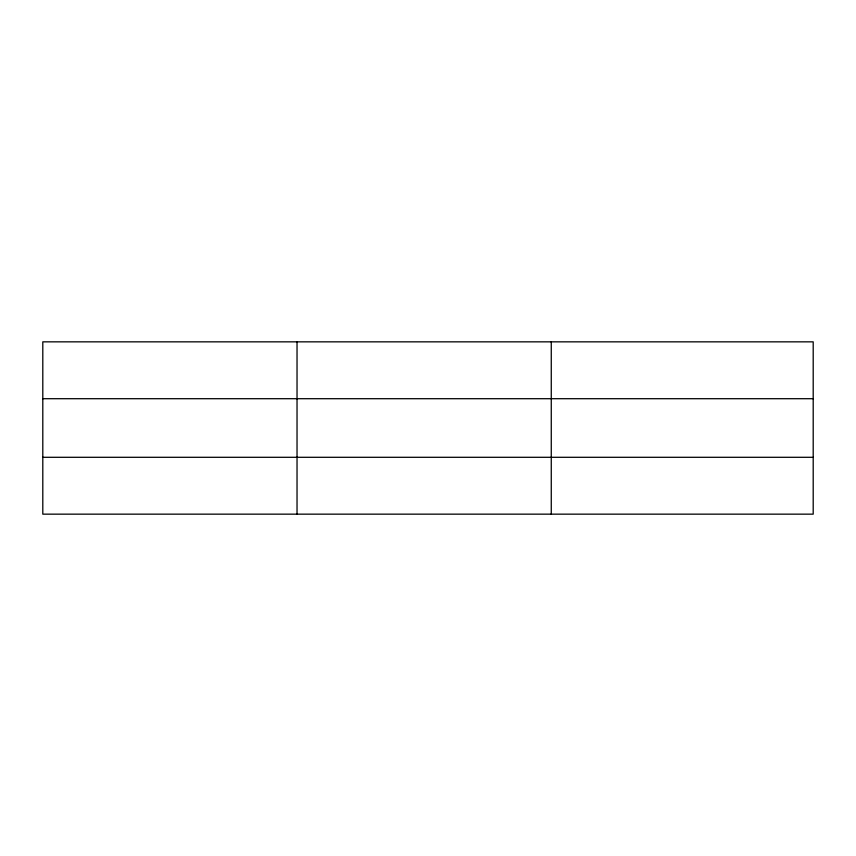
<?xml version="1.0" encoding="UTF-8"?>
<svg xmlns="http://www.w3.org/2000/svg" width="856" height="856" viewBox="0 0 856 856"><rect width="100%" height="100%" fill="white"/><g stroke="black" fill="none" stroke-linecap="round" stroke-linejoin="round"><path stroke-width="1.28" d="M297.032 341.844L297.032 514.156M551.264 341.844L551.264 514.156M813.2 457.297L813.2 514.156L42.8 514.156L42.8 341.844L813.2 341.844L813.2 457.297L42.8 457.297M42.8 398.703L813.2 398.703"/></g></svg>
